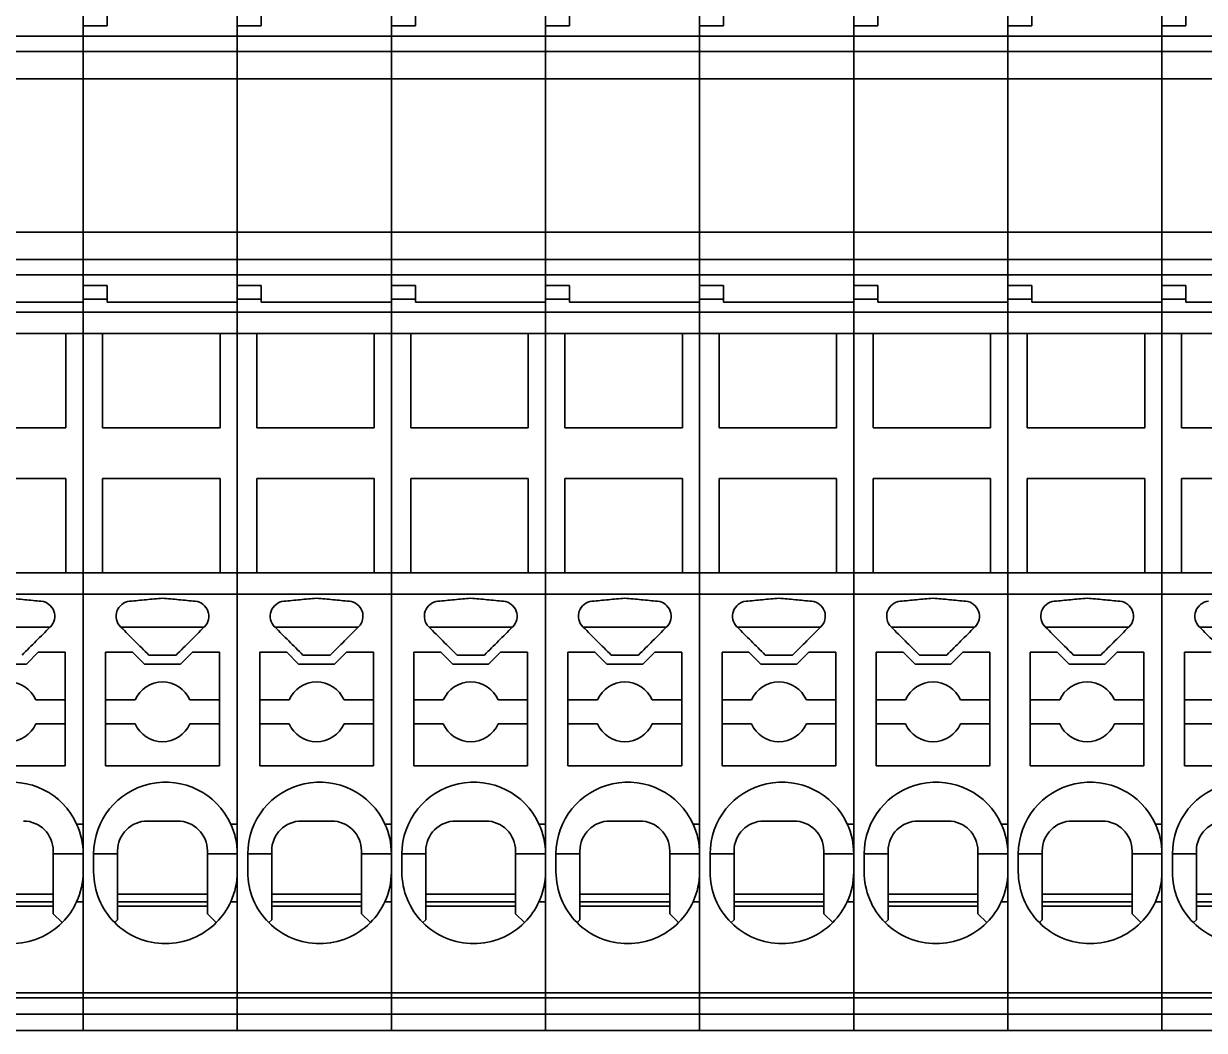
# Model space of a CAD drawing. Header units: millimetres. Extents: x 7 to 587, y 2 to 418.
# Drawn here: x 169.31 to 208.77, y 216 to 249.66 of the extents above; entities that cross this region are included whole.
import ezdxf

# ---------------------------------------------------------------- set-up
doc = ezdxf.new("R2010")
doc.units = ezdxf.units.MM
doc.layers.add('GR1_01', color=7, linetype='Continuous')

# ---------------------------------------------------------------- blocks, each defined once
blk = doc.blocks.new('BLKF123')
at = {"layer": 'GR1_01', "color": 3, "linetype": 'Continuous', "lineweight": 35}
for p, q in [((171.3, 250.15), (171.3, 249.24)), ((171.3, 249.24), (166.15, 249.24)), ((171.3, 248.728), (171.3, 249.24)), ((171.3, 248.728), (166.15, 248.728)), ((171.3, 248.728), (171.3, 247.816)), ((171.3, 247.816), (166.15, 247.816)), ((171.3, 247.816), (171.3, 242.684)), ((171.3, 242.684), (166.15, 242.684)), ((171.3, 241.772), (171.3, 242.684)), ((171.3, 241.772), (166.15, 241.772)), ((171.3, 241.772), (171.3, 241.26)), ((166.15, 241.26), (171.3, 241.26)), ((171.3, 240.35), (171.3, 241.26)), ((171.3, 240.35), (166.95, 240.35)), ((171.3, 240.018), (171.3, 240.35)), ((166.15, 240.018), (171.3, 240.018)), ((171.3, 239.3), (171.3, 240.018)), ((170.725, 239.3), (166.8, 239.3)), ((170.725, 236.15), (170.725, 239.3)), ((171.3, 239.3), (170.725, 239.3)), ((171.3, 239.3), (171.3, 231.3)), ((166.8, 236.15), (170.725, 236.15)), ((166.8, 234.45), (170.725, 234.45)), ((170.725, 234.45), (170.725, 231.3)), ((170.725, 231.3), (166.8, 231.3)), ((171.3, 231.3), (170.725, 231.3)), ((171.3, 230.582), (171.3, 231.3)), ((171.3, 230.582), (166.15, 230.582)), ((171.3, 222.9), (171.3, 230.582)), ((167.413, 229.48), (170.187, 229.48)), ((169.8, 228.65), (169.4, 228.25)), ((170.7, 228.65), (169.8, 228.65)), ((170.7, 227.05), (170.7, 228.65)), ((169.4, 228.25), (168.2, 228.25)), ((169.717, 227.05), (170.7, 227.05)), ((170.7, 226.25), (170.7, 227.05)), ((170.7, 226.25), (169.717, 226.25)), ((170.7, 224.85), (170.7, 226.25)), ((166.9, 224.85), (170.7, 224.85)), ((171.3, 222.9), (171.082, 222.9)), ((171.3, 221.9), (171.3, 222.9)), ((170.3, 222), (170.3, 221.9)), ((170.3, 221.9), (171.3, 221.9)), ((170.3, 220.55), (170.3, 221.9)), ((171.3, 221.9), (171.3, 221.3)), ((171.3, 220.3), (171.3, 221.3)), ((170.3, 220.55), (167.3, 220.55)), ((170.3, 220.3), (167.3, 220.3)), ((170.3, 220.3), (170.3, 220.55)), ((170.3, 220.15), (170.3, 220.3)), ((171.3, 220.3), (171.082, 220.3)), ((171.3, 217.257), (171.3, 220.3)), ((167.3, 220.15), (170.3, 220.15)), ((170.3, 219.9), (170.3, 220.15)), ((170.3, 219.9), (170.597, 219.603)), ((171.3, 217.257), (166.15, 217.257)), ((171.3, 217.088), (166.15, 217.088)), ((171.3, 217.257), (171.3, 217.088)), ((171.3, 217.088), (171.3, 216.548)), ((166.15, 216.548), (171.3, 216.548)), ((171.3, 216.548), (171.3, 216)), ((171.3, 216), (166.15, 216))]:
    blk.add_line(p, q, dxfattribs=at)
for centre, radius, start, end in [((169.85, 229.85), 0.5, 315, 84.5597), ((168.8, 226.65), 1, 23.5782, 156.4218), ((168.8, 226.65), 1, 203.5782, 336.4218), ((168.9, 221.9), 2.4, 24.6243, 180), ((169.3, 222), 1, 0, 90), ((168.9, 221.9), 2.4, 0, 24.6243), ((168.9, 221.3), 2.4, 335.3757, 0), ((168.9, 221.3), 2.4, 315, 335.3757), ((168.9, 221.3), 2.4, 225, 315)]:
    blk.add_arc(centre, radius, start, end, dxfattribs=at)
for points in [[(169.897, 230.348), (169.806, 230.356), (169.623, 230.374), (169.349, 230.4), (169.074, 230.426), (168.891, 230.444), (168.8, 230.452)], [(170.204, 229.496), (170.201, 229.494), (170.195, 229.488), (170.19, 229.483), (170.187, 229.48)]]:
    blk.add_open_spline(points, degree=3, dxfattribs=at)
blk.add_open_spline([(170.187, 229.48), (170.111, 229.404), (169.959, 229.252), (169.728, 229.02), (169.494, 228.787), (169.336, 228.629), (169.257, 228.55)], degree=3, knots=[0, 0, 0, 0, 0.323038, 0.646076, 0.980696, 1.315315, 1.315315, 1.315315, 1.315315], dxfattribs=at)
blk = doc.blocks.new('BLKF124')
at = {"layer": 'GR1_01', "color": 3, "linetype": 'Continuous', "lineweight": 35}
for p, q in [((171.3, 249.593), (171.3, 250.049)), ((172.1, 250.049), (172.1, 249.593)), ((176.45, 250.15), (176.45, 249.24)), ((172.1, 249.593), (171.3, 249.593)), ((171.3, 249.24), (171.3, 249.593)), ((171.3, 248.728), (171.3, 249.24)), ((176.45, 249.24), (171.3, 249.24)), ((176.45, 248.728), (176.45, 249.24)), ((171.3, 247.816), (171.3, 248.728)), ((176.45, 248.728), (171.3, 248.728)), ((176.45, 248.728), (176.45, 247.816)), ((171.3, 242.684), (171.3, 247.816)), ((176.45, 247.816), (171.3, 247.816)), ((176.45, 247.816), (176.45, 242.684)), ((171.3, 241.772), (171.3, 242.684)), ((176.45, 242.684), (171.3, 242.684)), ((176.45, 241.772), (176.45, 242.684)), ((176.45, 241.772), (171.3, 241.772)), ((171.3, 241.772), (171.3, 241.26)), ((176.45, 241.772), (176.45, 241.26)), ((171.3, 240.907), (171.3, 241.26)), ((171.3, 241.26), (176.45, 241.26)), ((176.45, 240.35), (176.45, 241.26)), ((171.3, 240.451), (171.3, 240.907)), ((172.1, 240.907), (171.3, 240.907)), ((172.1, 240.907), (172.1, 240.451)), ((172.1, 240.451), (171.3, 240.451)), ((171.3, 240.018), (171.3, 240.451)), ((172.1, 240.451), (172.1, 240.35)), ((176.45, 240.35), (172.1, 240.35)), ((176.45, 240.018), (176.45, 240.35)), ((171.3, 240.018), (176.45, 240.018)), ((171.3, 239.3), (171.3, 240.018)), ((176.45, 239.3), (176.45, 240.018)), ((171.3, 231.3), (171.3, 239.3)), ((171.95, 239.3), (171.3, 239.3)), ((171.95, 236.15), (171.95, 239.3)), ((175.875, 239.3), (171.95, 239.3)), ((175.875, 236.15), (175.875, 239.3)), ((176.45, 239.3), (175.875, 239.3)), ((176.45, 239.3), (176.45, 231.3)), ((171.95, 236.15), (175.875, 236.15)), ((171.95, 234.45), (175.875, 234.45)), ((171.95, 234.45), (171.95, 231.3)), ((175.875, 234.45), (175.875, 231.3)), ((171.95, 231.3), (171.3, 231.3)), ((171.3, 230.582), (171.3, 231.3)), ((175.875, 231.3), (171.95, 231.3)), ((176.45, 231.3), (175.875, 231.3)), ((176.45, 230.582), (176.45, 231.3)), ((171.3, 217.257), (171.3, 230.582)), ((176.45, 230.582), (171.3, 230.582)), ((176.45, 222.9), (176.45, 230.582)), ((172.563, 229.48), (175.337, 229.48)), ((172.95, 228.65), (172.05, 228.65)), ((172.05, 228.65), (172.05, 227.05)), ((173.35, 228.25), (172.95, 228.65)), ((174.95, 228.65), (174.55, 228.25)), ((175.85, 228.65), (174.95, 228.65)), ((175.85, 227.05), (175.85, 228.65)), ((174.55, 228.25), (173.35, 228.25)), ((172.05, 227.05), (172.05, 226.25)), ((172.05, 227.05), (173.033, 227.05)), ((174.867, 227.05), (175.85, 227.05)), ((175.85, 226.25), (175.85, 227.05)), ((172.05, 226.25), (172.05, 224.85)), ((173.033, 226.25), (172.05, 226.25)), ((175.85, 226.25), (174.867, 226.25)), ((175.85, 224.85), (175.85, 226.25)), ((172.05, 224.85), (175.85, 224.85)), ((176.45, 222.9), (176.232, 222.9)), ((176.45, 221.9), (176.45, 222.9)), ((172.45, 221.9), (171.65, 221.9)), ((171.65, 221.9), (171.65, 221.3)), ((172.45, 222), (172.45, 221.9)), ((172.45, 221.9), (172.45, 220.55)), ((175.45, 222), (175.45, 221.9)), ((175.45, 221.9), (176.45, 221.9)), ((175.45, 220.55), (175.45, 221.9)), ((176.45, 221.9), (176.45, 221.3)), ((176.45, 220.3), (176.45, 221.3)), ((175.45, 220.55), (172.45, 220.55)), ((172.45, 220.55), (172.45, 220.3)), ((175.45, 220.3), (172.45, 220.3)), ((172.45, 220.3), (172.45, 220.15)), ((175.45, 220.3), (175.45, 220.55)), ((175.45, 220.15), (175.45, 220.3)), ((176.45, 220.3), (176.232, 220.3)), ((176.45, 217.257), (176.45, 220.3)), ((172.45, 220.15), (175.45, 220.15)), ((172.45, 220.15), (172.45, 219.7)), ((175.45, 219.9), (175.45, 220.15)), ((175.45, 219.9), (175.747, 219.603)), ((172.45, 219.7), (172.353, 219.603)), ((171.3, 217.088), (171.3, 217.257)), ((176.45, 217.257), (171.3, 217.257)), ((171.3, 216.548), (171.3, 217.088)), ((176.45, 217.088), (171.3, 217.088)), ((176.45, 217.257), (176.45, 217.088)), ((176.45, 217.088), (176.45, 216.548)), ((171.3, 216), (171.3, 216.548)), ((171.3, 216.548), (176.45, 216.548)), ((176.45, 216.548), (176.45, 216)), ((176.45, 216), (171.3, 216))]:
    blk.add_line(p, q, dxfattribs=at)
for centre, radius, start, end in [((172.9, 229.85), 0.5, 95.4406, 224.9997), ((175, 229.85), 0.5, 315, 84.5597), ((173.95, 226.65), 1, 23.5782, 156.4218), ((173.95, 226.65), 1, 203.5782, 336.4218), ((174.05, 221.9), 2.4, 24.6243, 180), ((173.45, 222), 1, 90, 180), ((174.45, 222), 1, 0, 90), ((174.05, 221.9), 2.4, 0, 24.6243), ((174.05, 221.3), 2.4, 180, 225), ((174.05, 221.3), 2.4, 335.3757, 0), ((174.05, 221.3), 2.4, 315, 335.3757), ((174.05, 221.3), 2.4, 225, 315)]:
    blk.add_arc(centre, radius, start, end, dxfattribs=at)
for points in [[(173.95, 230.452), (173.859, 230.444), (173.676, 230.426), (173.401, 230.4), (173.127, 230.374), (172.944, 230.356), (172.853, 230.348)], [(175.047, 230.348), (174.956, 230.356), (174.773, 230.374), (174.499, 230.4), (174.224, 230.426), (174.041, 230.444), (173.95, 230.452)], [(172.546, 229.496), (172.549, 229.494), (172.555, 229.488), (172.56, 229.483), (172.563, 229.48)], [(175.354, 229.496), (175.351, 229.494), (175.345, 229.488), (175.34, 229.483), (175.337, 229.48)], [(174.407, 228.55), (174.331, 228.55), (174.179, 228.55), (173.95, 228.55), (173.721, 228.55), (173.569, 228.55), (173.493, 228.55)]]:
    blk.add_open_spline(points, degree=3, dxfattribs=at)
for points, knots in [([(172.563, 229.48), (172.639, 229.404), (172.791, 229.252), (173.022, 229.02), (173.256, 228.787), (173.414, 228.629), (173.493, 228.55)], [0, 0, 0, 0, 0.323038, 0.646076, 0.980696, 1.315315, 1.315315, 1.315315, 1.315315]), ([(175.337, 229.48), (175.261, 229.404), (175.109, 229.252), (174.878, 229.02), (174.644, 228.787), (174.486, 228.629), (174.407, 228.55)], [0, 0, 0, 0, 0.323038, 0.646076, 0.980696, 1.315315, 1.315315, 1.315315, 1.315315]), ([(174.45, 223), (174.409, 223), (174.326, 223), (174.197, 223), (174.063, 223), (173.929, 223), (173.799, 223), (173.676, 223), (173.56, 223), (173.486, 223), (173.45, 223)], [0, 0, 0, 0, 0.1216783, 0.2511232, 0.3866031, 0.5226333, 0.6535034, 0.7768386, 0.8919103, 1, 1, 1, 1])]:
    blk.add_open_spline(points, degree=3, knots=knots, dxfattribs=at)
blk = doc.blocks.new('BLKF125')
at = {"layer": 'GR1_01', "color": 3, "linetype": 'Continuous', "lineweight": 35}
for p, q in [((176.45, 249.593), (176.45, 250.049)), ((177.25, 250.049), (177.25, 249.593)), ((181.6, 250.15), (181.6, 249.24)), ((177.25, 249.593), (176.45, 249.593)), ((176.45, 249.24), (176.45, 249.593)), ((176.45, 248.728), (176.45, 249.24)), ((181.6, 249.24), (176.45, 249.24)), ((181.6, 248.728), (181.6, 249.24)), ((176.45, 247.816), (176.45, 248.728)), ((181.6, 248.728), (176.45, 248.728)), ((181.6, 248.728), (181.6, 247.816)), ((176.45, 242.684), (176.45, 247.816)), ((181.6, 247.816), (176.45, 247.816)), ((181.6, 247.816), (181.6, 242.684)), ((176.45, 241.772), (176.45, 242.684)), ((181.6, 242.684), (176.45, 242.684)), ((181.6, 241.772), (181.6, 242.684)), ((181.6, 241.772), (176.45, 241.772)), ((176.45, 241.772), (176.45, 241.26)), ((181.6, 241.772), (181.6, 241.26)), ((176.45, 240.907), (176.45, 241.26)), ((176.45, 241.26), (181.6, 241.26)), ((181.6, 240.35), (181.6, 241.26)), ((176.45, 240.451), (176.45, 240.907)), ((177.25, 240.907), (176.45, 240.907)), ((177.25, 240.907), (177.25, 240.451)), ((177.25, 240.451), (176.45, 240.451)), ((176.45, 240.018), (176.45, 240.451)), ((177.25, 240.451), (177.25, 240.35)), ((181.6, 240.35), (177.25, 240.35)), ((181.6, 240.018), (181.6, 240.35)), ((176.45, 240.018), (181.6, 240.018)), ((176.45, 239.3), (176.45, 240.018)), ((181.6, 239.3), (181.6, 240.018)), ((176.45, 231.3), (176.45, 239.3)), ((177.1, 239.3), (176.45, 239.3)), ((177.1, 236.15), (177.1, 239.3)), ((181.025, 239.3), (177.1, 239.3)), ((181.025, 236.15), (181.025, 239.3)), ((181.6, 239.3), (181.025, 239.3)), ((181.6, 239.3), (181.6, 231.3)), ((177.1, 236.15), (181.025, 236.15)), ((177.1, 234.45), (181.025, 234.45)), ((177.1, 234.45), (177.1, 231.3)), ((181.025, 234.45), (181.025, 231.3)), ((177.1, 231.3), (176.45, 231.3)), ((176.45, 230.582), (176.45, 231.3)), ((181.025, 231.3), (177.1, 231.3)), ((181.6, 231.3), (181.025, 231.3)), ((181.6, 230.582), (181.6, 231.3)), ((176.45, 217.257), (176.45, 230.582)), ((181.6, 230.582), (176.45, 230.582)), ((181.6, 222.9), (181.6, 230.582)), ((177.713, 229.48), (180.487, 229.48)), ((178.1, 228.65), (177.2, 228.65)), ((177.2, 228.65), (177.2, 227.05)), ((178.5, 228.25), (178.1, 228.65)), ((180.1, 228.65), (179.7, 228.25)), ((181, 228.65), (180.1, 228.65)), ((181, 227.05), (181, 228.65)), ((179.7, 228.25), (178.5, 228.25)), ((177.2, 227.05), (177.2, 226.25)), ((177.2, 227.05), (178.183, 227.05)), ((180.017, 227.05), (181, 227.05)), ((181, 226.25), (181, 227.05)), ((177.2, 226.25), (177.2, 224.85)), ((178.183, 226.25), (177.2, 226.25)), ((181, 226.25), (180.017, 226.25)), ((181, 224.85), (181, 226.25)), ((177.2, 224.85), (181, 224.85)), ((181.6, 222.9), (181.382, 222.9)), ((181.6, 221.9), (181.6, 222.9)), ((177.6, 221.9), (176.8, 221.9)), ((176.8, 221.9), (176.8, 221.3)), ((177.6, 222), (177.6, 221.9)), ((177.6, 221.9), (177.6, 220.55)), ((180.6, 222), (180.6, 221.9)), ((180.6, 221.9), (181.6, 221.9)), ((180.6, 220.55), (180.6, 221.9)), ((181.6, 221.9), (181.6, 221.3)), ((181.6, 220.3), (181.6, 221.3)), ((180.6, 220.55), (177.6, 220.55)), ((177.6, 220.55), (177.6, 220.3)), ((180.6, 220.3), (177.6, 220.3)), ((177.6, 220.3), (177.6, 220.15)), ((180.6, 220.3), (180.6, 220.55)), ((180.6, 220.15), (180.6, 220.3)), ((181.6, 220.3), (181.382, 220.3)), ((181.6, 217.257), (181.6, 220.3)), ((177.6, 220.15), (180.6, 220.15)), ((177.6, 220.15), (177.6, 219.7)), ((180.6, 219.9), (180.6, 220.15)), ((180.6, 219.9), (180.897, 219.603)), ((177.6, 219.7), (177.503, 219.603)), ((176.45, 217.088), (176.45, 217.257)), ((181.6, 217.257), (176.45, 217.257)), ((176.45, 216.548), (176.45, 217.088)), ((181.6, 217.088), (176.45, 217.088)), ((181.6, 217.257), (181.6, 217.088)), ((181.6, 217.088), (181.6, 216.548)), ((176.45, 216), (176.45, 216.548)), ((176.45, 216.548), (181.6, 216.548)), ((181.6, 216.548), (181.6, 216)), ((181.6, 216), (176.45, 216))]:
    blk.add_line(p, q, dxfattribs=at)
for centre, radius, start, end in [((178.05, 229.85), 0.5, 95.4406, 224.9997), ((180.15, 229.85), 0.5, 315, 84.5597), ((179.1, 226.65), 1, 23.5782, 156.4218), ((179.1, 226.65), 1, 203.5782, 336.4218), ((179.2, 221.9), 2.4, 24.6243, 180), ((178.6, 222), 1, 90, 180), ((179.6, 222), 1, 0, 90), ((179.2, 221.9), 2.4, 0, 24.6243), ((179.2, 221.3), 2.4, 180, 225), ((179.2, 221.3), 2.4, 335.3757, 0), ((179.2, 221.3), 2.4, 315, 335.3757), ((179.2, 221.3), 2.4, 225, 315)]:
    blk.add_arc(centre, radius, start, end, dxfattribs=at)
for points in [[(179.1, 230.452), (179.009, 230.444), (178.826, 230.426), (178.551, 230.4), (178.277, 230.374), (178.094, 230.356), (178.003, 230.348)], [(180.197, 230.348), (180.106, 230.356), (179.923, 230.374), (179.649, 230.4), (179.374, 230.426), (179.191, 230.444), (179.1, 230.452)], [(177.696, 229.496), (177.699, 229.494), (177.705, 229.488), (177.71, 229.483), (177.713, 229.48)], [(180.504, 229.496), (180.501, 229.494), (180.495, 229.488), (180.49, 229.483), (180.487, 229.48)], [(179.557, 228.55), (179.481, 228.55), (179.329, 228.55), (179.1, 228.55), (178.871, 228.55), (178.719, 228.55), (178.643, 228.55)]]:
    blk.add_open_spline(points, degree=3, dxfattribs=at)
for points, knots in [([(177.713, 229.48), (177.789, 229.404), (177.941, 229.252), (178.172, 229.02), (178.406, 228.787), (178.564, 228.629), (178.643, 228.55)], [0, 0, 0, 0, 0.323038, 0.646076, 0.980696, 1.315315, 1.315315, 1.315315, 1.315315]), ([(180.487, 229.48), (180.411, 229.404), (180.259, 229.252), (180.028, 229.02), (179.794, 228.787), (179.636, 228.629), (179.557, 228.55)], [0, 0, 0, 0, 0.323038, 0.646076, 0.980696, 1.315315, 1.315315, 1.315315, 1.315315]), ([(179.6, 223), (179.559, 223), (179.476, 223), (179.347, 223), (179.213, 223), (179.079, 223), (178.949, 223), (178.826, 223), (178.71, 223), (178.636, 223), (178.6, 223)], [0, 0, 0, 0, 0.1216783, 0.2511232, 0.3866031, 0.5226333, 0.6535034, 0.7768386, 0.8919103, 1, 1, 1, 1])]:
    blk.add_open_spline(points, degree=3, knots=knots, dxfattribs=at)
blk = doc.blocks.new('BLKF126')
at = {"layer": 'GR1_01', "color": 3, "linetype": 'Continuous', "lineweight": 35}
for p, q in [((181.6, 249.593), (181.6, 250.049)), ((182.4, 250.049), (182.4, 249.593)), ((186.75, 250.15), (186.75, 249.24)), ((182.4, 249.593), (181.6, 249.593)), ((181.6, 249.24), (181.6, 249.593)), ((181.6, 248.728), (181.6, 249.24)), ((186.75, 249.24), (181.6, 249.24)), ((186.75, 248.728), (186.75, 249.24)), ((181.6, 247.816), (181.6, 248.728)), ((186.75, 248.728), (181.6, 248.728)), ((186.75, 248.728), (186.75, 247.816)), ((181.6, 242.684), (181.6, 247.816)), ((186.75, 247.816), (181.6, 247.816)), ((186.75, 247.816), (186.75, 242.684)), ((181.6, 241.772), (181.6, 242.684)), ((186.75, 242.684), (181.6, 242.684)), ((186.75, 241.772), (186.75, 242.684)), ((186.75, 241.772), (181.6, 241.772)), ((181.6, 241.772), (181.6, 241.26)), ((186.75, 241.772), (186.75, 241.26)), ((181.6, 240.907), (181.6, 241.26)), ((181.6, 241.26), (186.75, 241.26)), ((186.75, 240.35), (186.75, 241.26)), ((181.6, 240.451), (181.6, 240.907)), ((182.4, 240.907), (181.6, 240.907)), ((182.4, 240.907), (182.4, 240.451)), ((182.4, 240.451), (181.6, 240.451)), ((181.6, 240.018), (181.6, 240.451)), ((182.4, 240.451), (182.4, 240.35)), ((186.75, 240.35), (182.4, 240.35)), ((186.75, 240.018), (186.75, 240.35)), ((181.6, 240.018), (186.75, 240.018)), ((181.6, 239.3), (181.6, 240.018)), ((186.75, 239.3), (186.75, 240.018)), ((181.6, 231.3), (181.6, 239.3)), ((182.25, 239.3), (181.6, 239.3)), ((182.25, 236.15), (182.25, 239.3)), ((186.175, 239.3), (182.25, 239.3)), ((186.175, 236.15), (186.175, 239.3)), ((186.75, 239.3), (186.175, 239.3)), ((186.75, 239.3), (186.75, 231.3)), ((182.25, 236.15), (186.175, 236.15)), ((182.25, 234.45), (186.175, 234.45)), ((182.25, 234.45), (182.25, 231.3)), ((186.175, 234.45), (186.175, 231.3)), ((182.25, 231.3), (181.6, 231.3)), ((181.6, 230.582), (181.6, 231.3)), ((186.175, 231.3), (182.25, 231.3)), ((186.75, 231.3), (186.175, 231.3)), ((186.75, 230.582), (186.75, 231.3)), ((181.6, 217.257), (181.6, 230.582)), ((186.75, 230.582), (181.6, 230.582)), ((186.75, 222.9), (186.75, 230.582)), ((182.863, 229.48), (185.637, 229.48)), ((183.25, 228.65), (182.35, 228.65)), ((182.35, 228.65), (182.35, 227.05)), ((183.65, 228.25), (183.25, 228.65)), ((185.25, 228.65), (184.85, 228.25)), ((186.15, 228.65), (185.25, 228.65)), ((186.15, 227.05), (186.15, 228.65)), ((184.85, 228.25), (183.65, 228.25)), ((182.35, 227.05), (182.35, 226.25)), ((182.35, 227.05), (183.333, 227.05)), ((185.167, 227.05), (186.15, 227.05)), ((186.15, 226.25), (186.15, 227.05)), ((182.35, 226.25), (182.35, 224.85)), ((183.333, 226.25), (182.35, 226.25)), ((186.15, 226.25), (185.167, 226.25)), ((186.15, 224.85), (186.15, 226.25)), ((182.35, 224.85), (186.15, 224.85)), ((186.75, 222.9), (186.532, 222.9)), ((186.75, 221.9), (186.75, 222.9)), ((182.75, 221.9), (181.95, 221.9)), ((181.95, 221.9), (181.95, 221.3)), ((182.75, 222), (182.75, 221.9)), ((182.75, 221.9), (182.75, 220.55)), ((185.75, 222), (185.75, 221.9)), ((185.75, 221.9), (186.75, 221.9)), ((185.75, 220.55), (185.75, 221.9)), ((186.75, 221.9), (186.75, 221.3)), ((186.75, 220.3), (186.75, 221.3)), ((185.75, 220.55), (182.75, 220.55)), ((182.75, 220.55), (182.75, 220.3)), ((185.75, 220.3), (182.75, 220.3)), ((182.75, 220.3), (182.75, 220.15)), ((185.75, 220.3), (185.75, 220.55)), ((185.75, 220.15), (185.75, 220.3)), ((186.75, 220.3), (186.532, 220.3)), ((186.75, 217.257), (186.75, 220.3)), ((182.75, 220.15), (185.75, 220.15)), ((182.75, 220.15), (182.75, 219.7)), ((185.75, 219.9), (185.75, 220.15)), ((185.75, 219.9), (186.047, 219.603)), ((182.75, 219.7), (182.653, 219.603)), ((181.6, 217.088), (181.6, 217.257)), ((186.75, 217.257), (181.6, 217.257)), ((181.6, 216.548), (181.6, 217.088)), ((186.75, 217.088), (181.6, 217.088)), ((186.75, 217.257), (186.75, 217.088)), ((186.75, 217.088), (186.75, 216.548)), ((181.6, 216), (181.6, 216.548)), ((181.6, 216.548), (186.75, 216.548)), ((186.75, 216.548), (186.75, 216)), ((186.75, 216), (181.6, 216))]:
    blk.add_line(p, q, dxfattribs=at)
for centre, radius, start, end in [((183.2, 229.85), 0.5, 95.4406, 224.9997), ((185.3, 229.85), 0.5, 315, 84.5597), ((184.25, 226.65), 1, 23.5782, 156.4218), ((184.25, 226.65), 1, 203.5782, 336.4218), ((184.35, 221.9), 2.4, 24.6243, 180), ((183.75, 222), 1, 90, 180), ((184.75, 222), 1, 0, 90), ((184.35, 221.9), 2.4, 0, 24.6243), ((184.35, 221.3), 2.4, 180, 225), ((184.35, 221.3), 2.4, 335.3757, 0), ((184.35, 221.3), 2.4, 315, 335.3757), ((184.35, 221.3), 2.4, 225, 315)]:
    blk.add_arc(centre, radius, start, end, dxfattribs=at)
for points in [[(184.25, 230.452), (184.159, 230.444), (183.976, 230.426), (183.701, 230.4), (183.427, 230.374), (183.244, 230.356), (183.153, 230.348)], [(185.347, 230.348), (185.256, 230.356), (185.073, 230.374), (184.799, 230.4), (184.524, 230.426), (184.341, 230.444), (184.25, 230.452)], [(182.846, 229.496), (182.849, 229.494), (182.855, 229.488), (182.86, 229.483), (182.863, 229.48)], [(185.654, 229.496), (185.651, 229.494), (185.645, 229.488), (185.64, 229.483), (185.637, 229.48)], [(184.707, 228.55), (184.631, 228.55), (184.479, 228.55), (184.25, 228.55), (184.021, 228.55), (183.869, 228.55), (183.793, 228.55)]]:
    blk.add_open_spline(points, degree=3, dxfattribs=at)
for points, knots in [([(182.863, 229.48), (182.939, 229.404), (183.091, 229.252), (183.322, 229.02), (183.556, 228.787), (183.714, 228.629), (183.793, 228.55)], [0, 0, 0, 0, 0.323038, 0.646076, 0.980696, 1.315315, 1.315315, 1.315315, 1.315315]), ([(185.637, 229.48), (185.561, 229.404), (185.409, 229.252), (185.178, 229.02), (184.944, 228.787), (184.786, 228.629), (184.707, 228.55)], [0, 0, 0, 0, 0.323038, 0.646076, 0.980696, 1.315315, 1.315315, 1.315315, 1.315315]), ([(184.75, 223), (184.709, 223), (184.626, 223), (184.497, 223), (184.363, 223), (184.229, 223), (184.099, 223), (183.976, 223), (183.86, 223), (183.786, 223), (183.75, 223)], [0, 0, 0, 0, 0.1216783, 0.2511232, 0.3866031, 0.5226333, 0.6535034, 0.7768386, 0.8919103, 1, 1, 1, 1])]:
    blk.add_open_spline(points, degree=3, knots=knots, dxfattribs=at)
blk = doc.blocks.new('BLKF127')
at = {"layer": 'GR1_01', "color": 3, "linetype": 'Continuous', "lineweight": 35}
for p, q in [((186.75, 249.593), (186.75, 250.049)), ((187.55, 250.049), (187.55, 249.593)), ((191.9, 250.15), (191.9, 249.24)), ((187.55, 249.593), (186.75, 249.593)), ((186.75, 249.24), (186.75, 249.593)), ((186.75, 248.728), (186.75, 249.24)), ((191.9, 249.24), (186.75, 249.24)), ((191.9, 248.728), (191.9, 249.24)), ((186.75, 247.816), (186.75, 248.728)), ((191.9, 248.728), (186.75, 248.728)), ((191.9, 248.728), (191.9, 247.816)), ((186.75, 242.684), (186.75, 247.816)), ((191.9, 247.816), (186.75, 247.816)), ((191.9, 247.816), (191.9, 242.684)), ((186.75, 241.772), (186.75, 242.684)), ((191.9, 242.684), (186.75, 242.684)), ((191.9, 241.772), (191.9, 242.684)), ((191.9, 241.772), (186.75, 241.772)), ((186.75, 241.772), (186.75, 241.26)), ((191.9, 241.772), (191.9, 241.26)), ((186.75, 240.907), (186.75, 241.26)), ((186.75, 241.26), (191.9, 241.26)), ((191.9, 240.35), (191.9, 241.26)), ((186.75, 240.451), (186.75, 240.907)), ((187.55, 240.907), (186.75, 240.907)), ((187.55, 240.907), (187.55, 240.451)), ((187.55, 240.451), (186.75, 240.451)), ((186.75, 240.018), (186.75, 240.451)), ((187.55, 240.451), (187.55, 240.35)), ((191.9, 240.35), (187.55, 240.35)), ((191.9, 240.018), (191.9, 240.35)), ((186.75, 240.018), (191.9, 240.018)), ((186.75, 239.3), (186.75, 240.018)), ((191.9, 239.3), (191.9, 240.018)), ((186.75, 231.3), (186.75, 239.3)), ((187.4, 239.3), (186.75, 239.3)), ((187.4, 236.15), (187.4, 239.3)), ((191.325, 239.3), (187.4, 239.3)), ((191.325, 236.15), (191.325, 239.3)), ((191.9, 239.3), (191.325, 239.3)), ((191.9, 239.3), (191.9, 231.3)), ((187.4, 236.15), (191.325, 236.15)), ((187.4, 234.45), (191.325, 234.45)), ((187.4, 234.45), (187.4, 231.3)), ((191.325, 234.45), (191.325, 231.3)), ((187.4, 231.3), (186.75, 231.3)), ((186.75, 230.582), (186.75, 231.3)), ((191.325, 231.3), (187.4, 231.3)), ((191.9, 231.3), (191.325, 231.3)), ((191.9, 230.582), (191.9, 231.3)), ((186.75, 217.257), (186.75, 230.582)), ((191.9, 230.582), (186.75, 230.582)), ((191.9, 222.9), (191.9, 230.582)), ((188.013, 229.48), (190.787, 229.48)), ((188.4, 228.65), (187.5, 228.65)), ((187.5, 228.65), (187.5, 227.05)), ((188.8, 228.25), (188.4, 228.65)), ((190.4, 228.65), (190, 228.25)), ((191.3, 228.65), (190.4, 228.65)), ((191.3, 227.05), (191.3, 228.65)), ((190, 228.25), (188.8, 228.25)), ((187.5, 227.05), (187.5, 226.25)), ((187.5, 227.05), (188.483, 227.05)), ((190.317, 227.05), (191.3, 227.05)), ((191.3, 226.25), (191.3, 227.05)), ((187.5, 226.25), (187.5, 224.85)), ((188.483, 226.25), (187.5, 226.25)), ((191.3, 226.25), (190.317, 226.25)), ((191.3, 224.85), (191.3, 226.25)), ((187.5, 224.85), (191.3, 224.85)), ((191.9, 222.9), (191.682, 222.9)), ((191.9, 221.9), (191.9, 222.9)), ((187.9, 221.9), (187.1, 221.9)), ((187.1, 221.9), (187.1, 221.3)), ((187.9, 222), (187.9, 221.9)), ((187.9, 221.9), (187.9, 220.55)), ((190.9, 222), (190.9, 221.9)), ((190.9, 221.9), (191.9, 221.9)), ((190.9, 220.55), (190.9, 221.9)), ((191.9, 221.9), (191.9, 221.3)), ((191.9, 220.3), (191.9, 221.3)), ((190.9, 220.55), (187.9, 220.55)), ((187.9, 220.55), (187.9, 220.3)), ((190.9, 220.3), (187.9, 220.3)), ((187.9, 220.3), (187.9, 220.15)), ((190.9, 220.3), (190.9, 220.55)), ((190.9, 220.15), (190.9, 220.3)), ((191.9, 220.3), (191.682, 220.3)), ((191.9, 217.257), (191.9, 220.3)), ((187.9, 220.15), (190.9, 220.15)), ((187.9, 220.15), (187.9, 219.7)), ((190.9, 219.9), (190.9, 220.15)), ((190.9, 219.9), (191.197, 219.603)), ((187.9, 219.7), (187.803, 219.603)), ((186.75, 217.088), (186.75, 217.257)), ((191.9, 217.257), (186.75, 217.257)), ((186.75, 216.548), (186.75, 217.088)), ((191.9, 217.088), (186.75, 217.088)), ((191.9, 217.257), (191.9, 217.088)), ((191.9, 217.088), (191.9, 216.548)), ((186.75, 216), (186.75, 216.548)), ((186.75, 216.548), (191.9, 216.548)), ((191.9, 216.548), (191.9, 216)), ((191.9, 216), (186.75, 216))]:
    blk.add_line(p, q, dxfattribs=at)
for centre, radius, start, end in [((188.35, 229.85), 0.5, 95.4406, 224.9997), ((190.45, 229.85), 0.5, 315, 84.5597), ((189.4, 226.65), 1, 23.5782, 156.4218), ((189.4, 226.65), 1, 203.5782, 336.4218), ((189.5, 221.9), 2.4, 24.6243, 180), ((188.9, 222), 1, 90, 180), ((189.9, 222), 1, 0, 90), ((189.5, 221.9), 2.4, 0, 24.6243), ((189.5, 221.3), 2.4, 180, 225), ((189.5, 221.3), 2.4, 335.3757, 0), ((189.5, 221.3), 2.4, 315, 335.3757), ((189.5, 221.3), 2.4, 225, 315)]:
    blk.add_arc(centre, radius, start, end, dxfattribs=at)
for points in [[(189.4, 230.452), (189.309, 230.444), (189.126, 230.426), (188.851, 230.4), (188.577, 230.374), (188.394, 230.356), (188.303, 230.348)], [(190.497, 230.348), (190.406, 230.356), (190.223, 230.374), (189.949, 230.4), (189.674, 230.426), (189.491, 230.444), (189.4, 230.452)], [(187.996, 229.496), (187.999, 229.494), (188.005, 229.488), (188.01, 229.483), (188.013, 229.48)], [(190.804, 229.496), (190.801, 229.494), (190.795, 229.488), (190.79, 229.483), (190.787, 229.48)], [(189.857, 228.55), (189.781, 228.55), (189.629, 228.55), (189.4, 228.55), (189.171, 228.55), (189.019, 228.55), (188.943, 228.55)]]:
    blk.add_open_spline(points, degree=3, dxfattribs=at)
for points, knots in [([(188.013, 229.48), (188.089, 229.404), (188.241, 229.252), (188.472, 229.02), (188.706, 228.787), (188.864, 228.629), (188.943, 228.55)], [0, 0, 0, 0, 0.323038, 0.646076, 0.980696, 1.315315, 1.315315, 1.315315, 1.315315]), ([(190.787, 229.48), (190.711, 229.404), (190.559, 229.252), (190.328, 229.02), (190.094, 228.787), (189.936, 228.629), (189.857, 228.55)], [0, 0, 0, 0, 0.323038, 0.646076, 0.980696, 1.315315, 1.315315, 1.315315, 1.315315]), ([(189.9, 223), (189.859, 223), (189.776, 223), (189.647, 223), (189.513, 223), (189.379, 223), (189.249, 223), (189.126, 223), (189.01, 223), (188.936, 223), (188.9, 223)], [0, 0, 0, 0, 0.1216783, 0.2511232, 0.3866031, 0.5226333, 0.6535034, 0.7768386, 0.8919103, 1, 1, 1, 1])]:
    blk.add_open_spline(points, degree=3, knots=knots, dxfattribs=at)
blk = doc.blocks.new('BLKF128')
at = {"layer": 'GR1_01', "color": 3, "linetype": 'Continuous', "lineweight": 35}
for p, q in [((191.9, 249.593), (191.9, 250.049)), ((192.7, 250.049), (192.7, 249.593)), ((197.05, 250.15), (197.05, 249.24)), ((192.7, 249.593), (191.9, 249.593)), ((191.9, 249.24), (191.9, 249.593)), ((191.9, 248.728), (191.9, 249.24)), ((197.05, 249.24), (191.9, 249.24)), ((197.05, 248.728), (197.05, 249.24)), ((191.9, 247.816), (191.9, 248.728)), ((197.05, 248.728), (191.9, 248.728)), ((197.05, 248.728), (197.05, 247.816)), ((191.9, 242.684), (191.9, 247.816)), ((197.05, 247.816), (191.9, 247.816)), ((197.05, 247.816), (197.05, 242.684)), ((191.9, 241.772), (191.9, 242.684)), ((197.05, 242.684), (191.9, 242.684)), ((197.05, 241.772), (197.05, 242.684)), ((197.05, 241.772), (191.9, 241.772)), ((191.9, 241.772), (191.9, 241.26)), ((197.05, 241.772), (197.05, 241.26)), ((191.9, 240.907), (191.9, 241.26)), ((191.9, 241.26), (197.05, 241.26)), ((197.05, 240.35), (197.05, 241.26)), ((191.9, 240.451), (191.9, 240.907)), ((192.7, 240.907), (191.9, 240.907)), ((192.7, 240.907), (192.7, 240.451)), ((192.7, 240.451), (191.9, 240.451)), ((191.9, 240.018), (191.9, 240.451)), ((192.7, 240.451), (192.7, 240.35)), ((197.05, 240.35), (192.7, 240.35)), ((197.05, 240.018), (197.05, 240.35)), ((191.9, 240.018), (197.05, 240.018)), ((191.9, 239.3), (191.9, 240.018)), ((197.05, 239.3), (197.05, 240.018)), ((191.9, 231.3), (191.9, 239.3)), ((192.55, 239.3), (191.9, 239.3)), ((192.55, 236.15), (192.55, 239.3)), ((196.475, 239.3), (192.55, 239.3)), ((196.475, 236.15), (196.475, 239.3)), ((197.05, 239.3), (196.475, 239.3)), ((197.05, 239.3), (197.05, 231.3)), ((192.55, 236.15), (196.475, 236.15)), ((192.55, 234.45), (196.475, 234.45)), ((192.55, 234.45), (192.55, 231.3)), ((196.475, 234.45), (196.475, 231.3)), ((192.55, 231.3), (191.9, 231.3)), ((191.9, 230.582), (191.9, 231.3)), ((196.475, 231.3), (192.55, 231.3)), ((197.05, 231.3), (196.475, 231.3)), ((197.05, 230.582), (197.05, 231.3)), ((191.9, 217.257), (191.9, 230.582)), ((197.05, 230.582), (191.9, 230.582)), ((197.05, 222.9), (197.05, 230.582)), ((193.163, 229.48), (195.937, 229.48)), ((193.55, 228.65), (192.65, 228.65)), ((192.65, 228.65), (192.65, 227.05)), ((193.95, 228.25), (193.55, 228.65)), ((195.55, 228.65), (195.15, 228.25)), ((196.45, 228.65), (195.55, 228.65)), ((196.45, 227.05), (196.45, 228.65)), ((195.15, 228.25), (193.95, 228.25)), ((192.65, 227.05), (192.65, 226.25)), ((192.65, 227.05), (193.633, 227.05)), ((195.467, 227.05), (196.45, 227.05)), ((196.45, 226.25), (196.45, 227.05)), ((192.65, 226.25), (192.65, 224.85)), ((193.633, 226.25), (192.65, 226.25)), ((196.45, 226.25), (195.467, 226.25)), ((196.45, 224.85), (196.45, 226.25)), ((192.65, 224.85), (196.45, 224.85)), ((197.05, 222.9), (196.832, 222.9)), ((197.05, 221.9), (197.05, 222.9)), ((193.05, 221.9), (192.25, 221.9)), ((192.25, 221.9), (192.25, 221.3)), ((193.05, 222), (193.05, 221.9)), ((193.05, 221.9), (193.05, 220.55)), ((196.05, 222), (196.05, 221.9)), ((196.05, 221.9), (197.05, 221.9)), ((196.05, 220.55), (196.05, 221.9)), ((197.05, 221.9), (197.05, 221.3)), ((197.05, 220.3), (197.05, 221.3)), ((196.05, 220.55), (193.05, 220.55)), ((193.05, 220.55), (193.05, 220.3)), ((196.05, 220.3), (193.05, 220.3)), ((193.05, 220.3), (193.05, 220.15)), ((196.05, 220.3), (196.05, 220.55)), ((196.05, 220.15), (196.05, 220.3)), ((197.05, 220.3), (196.832, 220.3)), ((197.05, 217.257), (197.05, 220.3)), ((193.05, 220.15), (196.05, 220.15)), ((193.05, 220.15), (193.05, 219.7)), ((196.05, 219.9), (196.05, 220.15)), ((196.05, 219.9), (196.347, 219.603)), ((193.05, 219.7), (192.953, 219.603)), ((191.9, 217.088), (191.9, 217.257)), ((197.05, 217.257), (191.9, 217.257)), ((191.9, 216.548), (191.9, 217.088)), ((197.05, 217.088), (191.9, 217.088)), ((197.05, 217.257), (197.05, 217.088)), ((197.05, 217.088), (197.05, 216.548)), ((191.9, 216), (191.9, 216.548)), ((191.9, 216.548), (197.05, 216.548)), ((197.05, 216.548), (197.05, 216)), ((197.05, 216), (191.9, 216))]:
    blk.add_line(p, q, dxfattribs=at)
for centre, radius, start, end in [((193.5, 229.85), 0.5, 95.4406, 224.9997), ((195.6, 229.85), 0.5, 315, 84.5597), ((194.55, 226.65), 1, 23.5782, 156.4218), ((194.55, 226.65), 1, 203.5782, 336.4218), ((194.65, 221.9), 2.4, 24.6243, 180), ((194.05, 222), 1, 90, 180), ((195.05, 222), 1, 0, 90), ((194.65, 221.9), 2.4, 0, 24.6243), ((194.65, 221.3), 2.4, 180, 225), ((194.65, 221.3), 2.4, 335.3757, 0), ((194.65, 221.3), 2.4, 315, 335.3757), ((194.65, 221.3), 2.4, 225, 315)]:
    blk.add_arc(centre, radius, start, end, dxfattribs=at)
for points in [[(194.55, 230.452), (194.459, 230.444), (194.276, 230.426), (194.001, 230.4), (193.727, 230.374), (193.544, 230.356), (193.453, 230.348)], [(195.647, 230.348), (195.556, 230.356), (195.373, 230.374), (195.099, 230.4), (194.824, 230.426), (194.641, 230.444), (194.55, 230.452)], [(193.146, 229.496), (193.149, 229.494), (193.155, 229.488), (193.16, 229.483), (193.163, 229.48)], [(195.954, 229.496), (195.951, 229.494), (195.945, 229.488), (195.94, 229.483), (195.937, 229.48)], [(195.007, 228.55), (194.931, 228.55), (194.779, 228.55), (194.55, 228.55), (194.321, 228.55), (194.169, 228.55), (194.093, 228.55)]]:
    blk.add_open_spline(points, degree=3, dxfattribs=at)
for points, knots in [([(193.163, 229.48), (193.239, 229.404), (193.391, 229.252), (193.622, 229.02), (193.856, 228.787), (194.014, 228.629), (194.093, 228.55)], [0, 0, 0, 0, 0.323038, 0.646076, 0.980696, 1.315315, 1.315315, 1.315315, 1.315315]), ([(195.937, 229.48), (195.861, 229.404), (195.709, 229.252), (195.478, 229.02), (195.244, 228.787), (195.086, 228.629), (195.007, 228.55)], [0, 0, 0, 0, 0.323038, 0.646076, 0.980696, 1.315315, 1.315315, 1.315315, 1.315315]), ([(195.05, 223), (195.009, 223), (194.926, 223), (194.797, 223), (194.663, 223), (194.529, 223), (194.399, 223), (194.276, 223), (194.16, 223), (194.086, 223), (194.05, 223)], [0, 0, 0, 0, 0.1216783, 0.2511232, 0.3866031, 0.5226333, 0.6535034, 0.7768386, 0.8919103, 1, 1, 1, 1])]:
    blk.add_open_spline(points, degree=3, knots=knots, dxfattribs=at)
blk = doc.blocks.new('BLKF129')
at = {"layer": 'GR1_01', "color": 3, "linetype": 'Continuous', "lineweight": 35}
for p, q in [((197.05, 249.593), (197.05, 250.049)), ((197.85, 250.049), (197.85, 249.593)), ((202.2, 250.15), (202.2, 249.24)), ((197.85, 249.593), (197.05, 249.593)), ((197.05, 249.24), (197.05, 249.593)), ((197.05, 248.728), (197.05, 249.24)), ((202.2, 249.24), (197.05, 249.24)), ((202.2, 248.728), (202.2, 249.24)), ((197.05, 247.816), (197.05, 248.728)), ((202.2, 248.728), (197.05, 248.728)), ((202.2, 248.728), (202.2, 247.816)), ((197.05, 242.684), (197.05, 247.816)), ((202.2, 247.816), (197.05, 247.816)), ((202.2, 247.816), (202.2, 242.684)), ((197.05, 241.772), (197.05, 242.684)), ((202.2, 242.684), (197.05, 242.684)), ((202.2, 241.772), (202.2, 242.684)), ((202.2, 241.772), (197.05, 241.772)), ((197.05, 241.772), (197.05, 241.26)), ((202.2, 241.772), (202.2, 241.26)), ((197.05, 240.907), (197.05, 241.26)), ((197.05, 241.26), (202.2, 241.26)), ((202.2, 240.35), (202.2, 241.26)), ((197.05, 240.451), (197.05, 240.907)), ((197.85, 240.907), (197.05, 240.907)), ((197.85, 240.907), (197.85, 240.451)), ((197.85, 240.451), (197.05, 240.451)), ((197.05, 240.018), (197.05, 240.451)), ((197.85, 240.451), (197.85, 240.35)), ((202.2, 240.35), (197.85, 240.35)), ((202.2, 240.018), (202.2, 240.35)), ((197.05, 240.018), (202.2, 240.018)), ((197.05, 239.3), (197.05, 240.018)), ((202.2, 239.3), (202.2, 240.018)), ((197.05, 231.3), (197.05, 239.3)), ((197.7, 239.3), (197.05, 239.3)), ((197.7, 236.15), (197.7, 239.3)), ((201.625, 239.3), (197.7, 239.3)), ((201.625, 236.15), (201.625, 239.3)), ((202.2, 239.3), (201.625, 239.3)), ((202.2, 239.3), (202.2, 231.3)), ((197.7, 236.15), (201.625, 236.15)), ((197.7, 234.45), (201.625, 234.45)), ((197.7, 234.45), (197.7, 231.3)), ((201.625, 234.45), (201.625, 231.3)), ((197.7, 231.3), (197.05, 231.3)), ((197.05, 230.582), (197.05, 231.3)), ((201.625, 231.3), (197.7, 231.3)), ((202.2, 231.3), (201.625, 231.3)), ((202.2, 230.582), (202.2, 231.3)), ((197.05, 217.257), (197.05, 230.582)), ((202.2, 230.582), (197.05, 230.582)), ((202.2, 222.9), (202.2, 230.582)), ((198.313, 229.48), (201.087, 229.48)), ((198.7, 228.65), (197.8, 228.65)), ((197.8, 228.65), (197.8, 227.05)), ((199.1, 228.25), (198.7, 228.65)), ((200.7, 228.65), (200.3, 228.25)), ((201.6, 228.65), (200.7, 228.65)), ((201.6, 227.05), (201.6, 228.65)), ((200.3, 228.25), (199.1, 228.25)), ((197.8, 227.05), (197.8, 226.25)), ((197.8, 227.05), (198.783, 227.05)), ((200.617, 227.05), (201.6, 227.05)), ((201.6, 226.25), (201.6, 227.05)), ((197.8, 226.25), (197.8, 224.85)), ((198.783, 226.25), (197.8, 226.25)), ((201.6, 226.25), (200.617, 226.25)), ((201.6, 224.85), (201.6, 226.25)), ((197.8, 224.85), (201.6, 224.85)), ((202.2, 222.9), (201.982, 222.9)), ((202.2, 221.9), (202.2, 222.9)), ((198.2, 221.9), (197.4, 221.9)), ((197.4, 221.9), (197.4, 221.3)), ((198.2, 222), (198.2, 221.9)), ((198.2, 221.9), (198.2, 220.55)), ((201.2, 222), (201.2, 221.9)), ((201.2, 221.9), (202.2, 221.9)), ((201.2, 220.55), (201.2, 221.9)), ((202.2, 221.9), (202.2, 221.3)), ((202.2, 220.3), (202.2, 221.3)), ((201.2, 220.55), (198.2, 220.55)), ((198.2, 220.55), (198.2, 220.3)), ((201.2, 220.3), (198.2, 220.3)), ((198.2, 220.3), (198.2, 220.15)), ((201.2, 220.3), (201.2, 220.55)), ((201.2, 220.15), (201.2, 220.3)), ((202.2, 220.3), (201.982, 220.3)), ((202.2, 217.257), (202.2, 220.3)), ((198.2, 220.15), (201.2, 220.15)), ((198.2, 220.15), (198.2, 219.7)), ((201.2, 219.9), (201.2, 220.15)), ((201.2, 219.9), (201.497, 219.603)), ((198.2, 219.7), (198.103, 219.603)), ((197.05, 217.088), (197.05, 217.257)), ((202.2, 217.257), (197.05, 217.257)), ((197.05, 216.548), (197.05, 217.088)), ((202.2, 217.088), (197.05, 217.088)), ((202.2, 217.257), (202.2, 217.088)), ((202.2, 217.088), (202.2, 216.548)), ((197.05, 216), (197.05, 216.548)), ((197.05, 216.548), (202.2, 216.548)), ((202.2, 216.548), (202.2, 216)), ((202.2, 216), (197.05, 216))]:
    blk.add_line(p, q, dxfattribs=at)
for centre, radius, start, end in [((198.65, 229.85), 0.5, 95.4406, 224.9997), ((200.75, 229.85), 0.5, 315, 84.5597), ((199.7, 226.65), 1, 23.5782, 156.4218), ((199.7, 226.65), 1, 203.5782, 336.4218), ((199.8, 221.9), 2.4, 24.6243, 180), ((199.2, 222), 1, 90, 180), ((200.2, 222), 1, 0, 90), ((199.8, 221.9), 2.4, 0, 24.6243), ((199.8, 221.3), 2.4, 180, 225), ((199.8, 221.3), 2.4, 335.3757, 0), ((199.8, 221.3), 2.4, 315, 335.3757), ((199.8, 221.3), 2.4, 225, 315)]:
    blk.add_arc(centre, radius, start, end, dxfattribs=at)
for points in [[(199.7, 230.452), (199.609, 230.444), (199.426, 230.426), (199.151, 230.4), (198.877, 230.374), (198.694, 230.356), (198.603, 230.348)], [(200.797, 230.348), (200.706, 230.356), (200.523, 230.374), (200.249, 230.4), (199.974, 230.426), (199.791, 230.444), (199.7, 230.452)], [(198.296, 229.496), (198.299, 229.494), (198.305, 229.488), (198.31, 229.483), (198.313, 229.48)], [(201.104, 229.496), (201.101, 229.494), (201.095, 229.488), (201.09, 229.483), (201.087, 229.48)], [(200.157, 228.55), (200.081, 228.55), (199.929, 228.55), (199.7, 228.55), (199.471, 228.55), (199.319, 228.55), (199.243, 228.55)]]:
    blk.add_open_spline(points, degree=3, dxfattribs=at)
for points, knots in [([(198.313, 229.48), (198.389, 229.404), (198.541, 229.252), (198.772, 229.02), (199.006, 228.787), (199.164, 228.629), (199.243, 228.55)], [0, 0, 0, 0, 0.323038, 0.646076, 0.980696, 1.315315, 1.315315, 1.315315, 1.315315]), ([(201.087, 229.48), (201.011, 229.404), (200.859, 229.252), (200.628, 229.02), (200.394, 228.787), (200.236, 228.629), (200.157, 228.55)], [0, 0, 0, 0, 0.323038, 0.646076, 0.980696, 1.315315, 1.315315, 1.315315, 1.315315]), ([(200.2, 223), (200.159, 223), (200.076, 223), (199.947, 223), (199.813, 223), (199.679, 223), (199.549, 223), (199.426, 223), (199.31, 223), (199.236, 223), (199.2, 223)], [0, 0, 0, 0, 0.1216783, 0.2511232, 0.3866031, 0.5226333, 0.6535034, 0.7768386, 0.8919103, 1, 1, 1, 1])]:
    blk.add_open_spline(points, degree=3, knots=knots, dxfattribs=at)
blk = doc.blocks.new('BLKF130')
at = {"layer": 'GR1_01', "color": 3, "linetype": 'Continuous', "lineweight": 35}
for p, q in [((202.2, 249.593), (202.2, 250.049)), ((203, 250.049), (203, 249.593)), ((207.35, 250.15), (207.35, 249.24)), ((203, 249.593), (202.2, 249.593)), ((202.2, 249.24), (202.2, 249.593)), ((202.2, 248.728), (202.2, 249.24)), ((207.35, 249.24), (202.2, 249.24)), ((207.35, 248.728), (207.35, 249.24)), ((202.2, 247.816), (202.2, 248.728)), ((207.35, 248.728), (202.2, 248.728)), ((207.35, 248.728), (207.35, 247.816)), ((202.2, 242.684), (202.2, 247.816)), ((207.35, 247.816), (202.2, 247.816)), ((207.35, 247.816), (207.35, 242.684)), ((202.2, 241.772), (202.2, 242.684)), ((207.35, 242.684), (202.2, 242.684)), ((207.35, 241.772), (207.35, 242.684)), ((207.35, 241.772), (202.2, 241.772)), ((202.2, 241.772), (202.2, 241.26)), ((207.35, 241.772), (207.35, 241.26)), ((202.2, 240.907), (202.2, 241.26)), ((202.2, 241.26), (207.35, 241.26)), ((207.35, 240.35), (207.35, 241.26)), ((202.2, 240.451), (202.2, 240.907)), ((203, 240.907), (202.2, 240.907)), ((203, 240.907), (203, 240.451)), ((203, 240.451), (202.2, 240.451)), ((202.2, 240.018), (202.2, 240.451)), ((203, 240.451), (203, 240.35)), ((207.35, 240.35), (203, 240.35)), ((207.35, 240.018), (207.35, 240.35)), ((202.2, 240.018), (207.35, 240.018)), ((202.2, 239.3), (202.2, 240.018)), ((207.35, 239.3), (207.35, 240.018)), ((202.2, 231.3), (202.2, 239.3)), ((202.85, 239.3), (202.2, 239.3)), ((202.85, 236.15), (202.85, 239.3)), ((206.775, 239.3), (202.85, 239.3)), ((206.775, 236.15), (206.775, 239.3)), ((207.35, 239.3), (206.775, 239.3)), ((207.35, 239.3), (207.35, 231.3)), ((202.85, 236.15), (206.775, 236.15)), ((202.85, 234.45), (206.775, 234.45)), ((202.85, 234.45), (202.85, 231.3)), ((206.775, 234.45), (206.775, 231.3)), ((202.85, 231.3), (202.2, 231.3)), ((202.2, 230.582), (202.2, 231.3)), ((206.775, 231.3), (202.85, 231.3)), ((207.35, 231.3), (206.775, 231.3)), ((207.35, 230.582), (207.35, 231.3)), ((202.2, 217.257), (202.2, 230.582)), ((207.35, 230.582), (202.2, 230.582)), ((207.35, 222.9), (207.35, 230.582)), ((203.463, 229.48), (206.237, 229.48)), ((203.85, 228.65), (202.95, 228.65)), ((202.95, 228.65), (202.95, 227.05)), ((204.25, 228.25), (203.85, 228.65)), ((205.85, 228.65), (205.45, 228.25)), ((206.75, 228.65), (205.85, 228.65)), ((206.75, 227.05), (206.75, 228.65)), ((205.45, 228.25), (204.25, 228.25)), ((202.95, 227.05), (202.95, 226.25)), ((202.95, 227.05), (203.933, 227.05)), ((205.767, 227.05), (206.75, 227.05)), ((206.75, 226.25), (206.75, 227.05)), ((202.95, 226.25), (202.95, 224.85)), ((203.933, 226.25), (202.95, 226.25)), ((206.75, 226.25), (205.767, 226.25)), ((206.75, 224.85), (206.75, 226.25)), ((202.95, 224.85), (206.75, 224.85)), ((207.35, 222.9), (207.132, 222.9)), ((207.35, 221.9), (207.35, 222.9)), ((203.35, 221.9), (202.55, 221.9)), ((202.55, 221.9), (202.55, 221.3)), ((203.35, 222), (203.35, 221.9)), ((203.35, 221.9), (203.35, 220.55)), ((206.35, 222), (206.35, 221.9)), ((206.35, 221.9), (207.35, 221.9)), ((206.35, 220.55), (206.35, 221.9)), ((207.35, 221.9), (207.35, 221.3)), ((207.35, 220.3), (207.35, 221.3)), ((206.35, 220.55), (203.35, 220.55)), ((203.35, 220.55), (203.35, 220.3)), ((206.35, 220.3), (203.35, 220.3)), ((203.35, 220.3), (203.35, 220.15)), ((206.35, 220.3), (206.35, 220.55)), ((206.35, 220.15), (206.35, 220.3)), ((207.35, 220.3), (207.132, 220.3)), ((207.35, 217.257), (207.35, 220.3)), ((203.35, 220.15), (206.35, 220.15)), ((203.35, 220.15), (203.35, 219.7)), ((206.35, 219.9), (206.35, 220.15)), ((206.35, 219.9), (206.647, 219.603)), ((203.35, 219.7), (203.253, 219.603)), ((202.2, 217.088), (202.2, 217.257)), ((207.35, 217.257), (202.2, 217.257)), ((202.2, 216.548), (202.2, 217.088)), ((207.35, 217.088), (202.2, 217.088)), ((207.35, 217.257), (207.35, 217.088)), ((207.35, 217.088), (207.35, 216.548)), ((202.2, 216), (202.2, 216.548)), ((202.2, 216.548), (207.35, 216.548)), ((207.35, 216.548), (207.35, 216)), ((207.35, 216), (202.2, 216))]:
    blk.add_line(p, q, dxfattribs=at)
for centre, radius, start, end in [((203.8, 229.85), 0.5, 95.4406, 224.9997), ((205.9, 229.85), 0.5, 315, 84.5597), ((204.85, 226.65), 1, 23.5782, 156.4218), ((204.85, 226.65), 1, 203.5782, 336.4218), ((204.95, 221.9), 2.4, 24.6243, 180), ((204.35, 222), 1, 90, 180), ((205.35, 222), 1, 0, 90), ((204.95, 221.9), 2.4, 0, 24.6243), ((204.95, 221.3), 2.4, 180, 225), ((204.95, 221.3), 2.4, 335.3757, 0), ((204.95, 221.3), 2.4, 315, 335.3757), ((204.95, 221.3), 2.4, 225, 315)]:
    blk.add_arc(centre, radius, start, end, dxfattribs=at)
for points in [[(204.85, 230.452), (204.759, 230.444), (204.576, 230.426), (204.301, 230.4), (204.027, 230.374), (203.844, 230.356), (203.753, 230.348)], [(205.947, 230.348), (205.856, 230.356), (205.673, 230.374), (205.399, 230.4), (205.124, 230.426), (204.941, 230.444), (204.85, 230.452)], [(203.446, 229.496), (203.449, 229.494), (203.455, 229.488), (203.46, 229.483), (203.463, 229.48)], [(206.254, 229.496), (206.251, 229.494), (206.245, 229.488), (206.24, 229.483), (206.237, 229.48)], [(205.307, 228.55), (205.231, 228.55), (205.079, 228.55), (204.85, 228.55), (204.621, 228.55), (204.469, 228.55), (204.393, 228.55)]]:
    blk.add_open_spline(points, degree=3, dxfattribs=at)
for points, knots in [([(203.463, 229.48), (203.539, 229.404), (203.691, 229.252), (203.922, 229.02), (204.156, 228.787), (204.314, 228.629), (204.393, 228.55)], [0, 0, 0, 0, 0.323038, 0.646076, 0.980696, 1.315315, 1.315315, 1.315315, 1.315315]), ([(206.237, 229.48), (206.161, 229.404), (206.009, 229.252), (205.778, 229.02), (205.544, 228.787), (205.386, 228.629), (205.307, 228.55)], [0, 0, 0, 0, 0.323038, 0.646076, 0.980696, 1.315315, 1.315315, 1.315315, 1.315315]), ([(205.35, 223), (205.309, 223), (205.226, 223), (205.097, 223), (204.963, 223), (204.829, 223), (204.699, 223), (204.576, 223), (204.46, 223), (204.386, 223), (204.35, 223)], [0, 0, 0, 0, 0.1216783, 0.2511232, 0.3866031, 0.5226333, 0.6535034, 0.7768386, 0.8919103, 1, 1, 1, 1])]:
    blk.add_open_spline(points, degree=3, knots=knots, dxfattribs=at)
blk = doc.blocks.new('BLKF131')
at = {"layer": 'GR1_01', "color": 3, "linetype": 'Continuous', "lineweight": 35}
for p, q in [((207.35, 249.593), (207.35, 250.049)), ((208.15, 250.049), (208.15, 249.593)), ((208.15, 249.593), (207.35, 249.593)), ((207.35, 249.24), (207.35, 249.593)), ((207.35, 248.728), (207.35, 249.24)), ((212.5, 249.24), (207.35, 249.24)), ((207.35, 247.816), (207.35, 248.728)), ((212.5, 248.728), (207.35, 248.728)), ((207.35, 242.684), (207.35, 247.816)), ((212.5, 247.816), (207.35, 247.816)), ((207.35, 241.772), (207.35, 242.684)), ((212.5, 242.684), (207.35, 242.684)), ((212.5, 241.772), (207.35, 241.772)), ((207.35, 241.772), (207.35, 241.26)), ((207.35, 240.907), (207.35, 241.26)), ((207.35, 241.26), (212.5, 241.26)), ((207.35, 240.451), (207.35, 240.907)), ((208.15, 240.907), (207.35, 240.907)), ((208.15, 240.907), (208.15, 240.451)), ((208.15, 240.451), (207.35, 240.451)), ((207.35, 240.018), (207.35, 240.451)), ((208.15, 240.451), (208.15, 240.35)), ((212.5, 240.35), (208.15, 240.35)), ((207.35, 240.018), (212.5, 240.018)), ((207.35, 239.3), (207.35, 240.018)), ((207.35, 231.3), (207.35, 239.3)), ((208, 239.3), (207.35, 239.3)), ((208, 236.15), (208, 239.3)), ((211.925, 239.3), (208, 239.3)), ((208, 236.15), (211.925, 236.15)), ((208, 234.45), (211.925, 234.45)), ((208, 234.45), (208, 231.3)), ((208, 231.3), (207.35, 231.3)), ((207.35, 230.582), (207.35, 231.3)), ((211.925, 231.3), (208, 231.3)), ((207.35, 217.257), (207.35, 230.582)), ((212.5, 230.582), (207.35, 230.582)), ((208.613, 229.48), (211.387, 229.48)), ((209, 228.65), (208.1, 228.65)), ((208.1, 228.65), (208.1, 227.05)), ((208.1, 227.05), (208.1, 226.25)), ((208.1, 227.05), (209.083, 227.05)), ((208.1, 226.25), (208.1, 224.85)), ((209.083, 226.25), (208.1, 226.25)), ((208.1, 224.85), (211.9, 224.85)), ((208.5, 221.9), (207.7, 221.9)), ((207.7, 221.9), (207.7, 221.3)), ((208.5, 222), (208.5, 221.9)), ((208.5, 221.9), (208.5, 220.55)), ((211.5, 220.55), (208.5, 220.55)), ((208.5, 220.55), (208.5, 220.3)), ((211.5, 220.3), (208.5, 220.3)), ((208.5, 220.3), (208.5, 220.15)), ((208.5, 220.15), (211.5, 220.15)), ((208.5, 220.15), (208.5, 219.7)), ((208.5, 219.7), (208.403, 219.603)), ((207.35, 217.088), (207.35, 217.257)), ((212.5, 217.257), (207.35, 217.257)), ((207.35, 216.548), (207.35, 217.088)), ((212.5, 217.088), (207.35, 217.088)), ((207.35, 216), (207.35, 216.548)), ((207.35, 216.548), (212.5, 216.548)), ((212.5, 216), (207.35, 216))]:
    blk.add_line(p, q, dxfattribs=at)
for centre, radius, start, end in [((208.95, 229.85), 0.5, 95.4406, 224.9997), ((210.1, 221.9), 2.4, 24.6243, 180), ((209.5, 222), 1, 90, 180), ((210.1, 221.3), 2.4, 180, 225), ((210.1, 221.3), 2.4, 225, 315)]:
    blk.add_arc(centre, radius, start, end, dxfattribs=at)
blk.add_open_spline([(208.596, 229.496), (208.599, 229.494), (208.605, 229.488), (208.61, 229.483), (208.613, 229.48)], degree=3, dxfattribs=at)
blk.add_open_spline([(208.613, 229.48), (208.689, 229.404), (208.841, 229.252), (209.072, 229.02), (209.306, 228.787), (209.464, 228.629), (209.543, 228.55)], degree=3, knots=[0, 0, 0, 0, 0.323038, 0.646076, 0.980696, 1.315315, 1.315315, 1.315315, 1.315315], dxfattribs=at)
blk = doc.blocks.new('BLKF122')
at = {"layer": 'GR1_01', "color": 3, "linetype": 'Continuous', "lineweight": 35}
for name in ['BLKF123', 'BLKF124', 'BLKF125', 'BLKF126', 'BLKF127', 'BLKF128', 'BLKF129', 'BLKF130', 'BLKF131']:
    blk.add_blockref(name, (0, 0), dxfattribs=at)

msp = doc.modelspace()

# ---------------------------------------------------------------- block references
at = {"layer": 'GR1_01', "color": 3, "linetype": 'Continuous', "lineweight": 35}
msp.add_blockref('BLKF122', (0, 0), dxfattribs=at)

doc.saveas('drawing.dxf')
